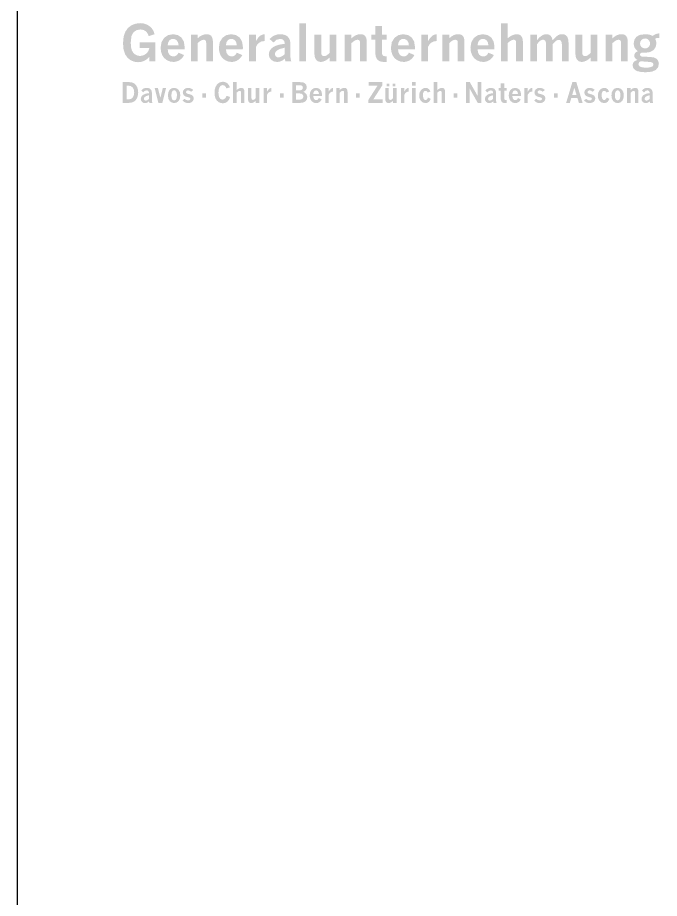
# Model space of a CAD drawing. Header units: centimetres. Extents: x 0.3 to 84.3, y 0.3 to 59.7.
# Drawn here: x 0.3 to 5.42, y 44.82 to 51.84 of the extents above; entities that cross this region are included whole.
import ezdxf

# ---------------------------------------------------------------- set-up
doc = ezdxf.new("R2010")
doc.units = ezdxf.units.CM
doc.linetypes.add('AUSGEZOGEN', pattern=[0])
doc.layers.add('Plankopf', color=7, linetype='AUSGEZOGEN', lineweight=25)

msp = doc.modelspace()

# ---------------------------------------------------------------- hatches: boundary and pattern name
at = {"layer": 'Plankopf', "linetype": 'AUSGEZOGEN', "lineweight": 25}
h = msp.add_hatch(color=7, dxfattribs=at)
h.paths.add_polyline_path([(1.5382, 51.7123), (1.499, 51.705), (1.4675, 51.683), (1.4467, 51.6487), (1.4398, 51.6043), (1.443, 51.5733), (1.4526, 51.5454), (1.4683, 51.5221), (1.4896, 51.5052), (1.5144, 51.4948), (1.5405, 51.4913), (1.5541, 51.4922), (1.567, 51.4949), (1.5794, 51.4994), (1.5914, 51.5059), (1.6027, 51.5143), (1.613, 51.5249), (1.6195, 51.5339), (1.6266, 51.5462), (1.5829, 51.5649), (1.5748, 51.552), (1.5654, 51.5426), (1.5543, 51.537), (1.5409, 51.5351), (1.5237, 51.5386), (1.5097, 51.5492), (1.5001, 51.567), (1.4963, 51.5923), (1.6306, 51.5923), (1.6311, 51.603), (1.6312, 51.6108), (1.6248, 51.6535), (1.6058, 51.6856), (1.5762, 51.7056)])
h.paths.add_polyline_path([(1.7919, 51.6668), (1.798, 51.6626), (1.8018, 51.6551), (1.803, 51.6439), (1.803, 51.4949), (1.8562, 51.4949), (1.8562, 51.6576), (1.8527, 51.682), (1.8423, 51.7006), (1.8284, 51.7094), (1.8077, 51.7123), (1.7873, 51.7102), (1.7687, 51.7039), (1.7512, 51.6936), (1.7343, 51.6794), (1.7343, 51.7086), (1.6807, 51.7086), (1.6807, 51.4949), (1.7343, 51.4949), (1.7343, 51.641), (1.75, 51.6544), (1.7627, 51.6626), (1.7734, 51.6668), (1.7836, 51.6682)])
h.paths.add_polyline_path([(2.0296, 51.5426), (2.0184, 51.537), (2.0051, 51.5351), (1.9879, 51.5386), (1.9739, 51.5492), (1.9643, 51.567), (1.9605, 51.5923), (2.0948, 51.5923), (2.0953, 51.603), (2.0954, 51.6108), (2.089, 51.6535), (2.07, 51.6856), (2.0404, 51.7056), (2.0024, 51.7123), (1.9632, 51.705), (1.9317, 51.683), (1.9109, 51.6487), (1.904, 51.6043), (1.9072, 51.5733), (1.9168, 51.5454), (1.9324, 51.5221), (1.9538, 51.5052), (1.9786, 51.4948), (2.0047, 51.4913), (2.0182, 51.4922), (2.0312, 51.4949), (2.0436, 51.4994), (2.0556, 51.5059), (2.0669, 51.5143), (2.0771, 51.5249), (2.0836, 51.5339), (2.0908, 51.5462), (2.047, 51.5649), (2.039, 51.552)])
h.paths.add_polyline_path([(2.2259, 51.6452), (2.2439, 51.6544), (2.2631, 51.6574), (2.268, 51.6574), (2.268, 51.7123), (2.2499, 51.7087), (2.2332, 51.6997), (2.2168, 51.6833), (2.1993, 51.6574), (2.1993, 51.7086), (2.1453, 51.7086), (2.1453, 51.4949), (2.1993, 51.4949), (2.1993, 51.6102), (2.2105, 51.6303)])
h.paths.add_polyline_path([(2.3107, 51.5823), (2.3043, 51.5668), (2.3022, 51.5504), (2.3068, 51.5279), (2.3207, 51.5087), (2.3418, 51.4955), (2.368, 51.4911), (2.3842, 51.4928), (2.3999, 51.4976), (2.4151, 51.5057), (2.4297, 51.5168), (2.4318, 51.5058), (2.4347, 51.4949), (2.4815, 51.4949), (2.4789, 51.5041), (2.4765, 51.5161), (2.4747, 51.5284), (2.4741, 51.5388), (2.4741, 51.6384), (2.4715, 51.661), (2.4636, 51.6795), (2.4521, 51.6935), (2.4387, 51.7029), (2.4173, 51.71), (2.3928, 51.7123), (2.3686, 51.7099), (2.3458, 51.7024), (2.3254, 51.6903), (2.3082, 51.6737), (2.34, 51.6466), (2.3635, 51.668), (2.3919, 51.6751), (2.4037, 51.6737), (2.4134, 51.6698), (2.4208, 51.6635), (2.4256, 51.6551), (2.4274, 51.6471), (2.428, 51.6355), (2.3994, 51.6315), (2.3773, 51.6268), (2.3544, 51.6189), (2.3357, 51.6087), (2.3212, 51.5965)])
h.paths.add_polyline_path([(2.599, 51.4949), (2.599, 51.7994), (2.5454, 51.7994), (2.5454, 51.4949)])
h.paths.add_polyline_path([(2.7201, 51.5619), (2.7201, 51.7086), (2.666, 51.7086), (2.666, 51.5511), (2.6679, 51.5327), (2.6735, 51.5174), (2.6819, 51.5056), (2.6925, 51.4975), (2.7044, 51.4929), (2.717, 51.4913), (2.7324, 51.4935), (2.7501, 51.4999), (2.7689, 51.5109), (2.7873, 51.527), (2.7873, 51.4949), (2.8411, 51.4949), (2.8411, 51.7086), (2.7873, 51.7086), (2.7873, 51.5649), (2.7737, 51.5515), (2.7623, 51.5433), (2.7521, 51.539), (2.7421, 51.5376), (2.7334, 51.5393), (2.7263, 51.5442), (2.7217, 51.5519)])
h.paths.add_polyline_path([(3.0182, 51.6668), (3.0243, 51.6626), (3.0281, 51.6551), (3.0294, 51.6439), (3.0294, 51.4949), (3.0826, 51.4949), (3.0826, 51.6576), (3.0791, 51.682), (3.0686, 51.7006), (3.0547, 51.7094), (3.0341, 51.7123), (3.0136, 51.7102), (2.995, 51.7039), (2.9776, 51.6936), (2.9607, 51.6794), (2.9607, 51.7086), (2.9071, 51.7086), (2.9071, 51.4949), (2.9607, 51.4949), (2.9607, 51.641), (2.9764, 51.6544), (2.989, 51.6626), (2.9998, 51.6668), (3.01, 51.6682)])
h.paths.add_polyline_path([(3.1517, 51.7776), (3.1517, 51.7086), (3.1193, 51.7086), (3.1193, 51.6698), (3.1517, 51.6698), (3.1517, 51.5557), (3.1539, 51.5369), (3.1605, 51.5202), (3.1708, 51.5067), (3.184, 51.4978), (3.2013, 51.4928), (3.2237, 51.4911), (3.2289, 51.4912), (3.2426, 51.4915), (3.2426, 51.5357), (3.223, 51.5374), (3.212, 51.5413), (3.207, 51.5475), (3.2053, 51.5557), (3.2053, 51.6698), (3.2426, 51.6698), (3.2426, 51.7086), (3.2053, 51.7086), (3.2053, 51.7776)])
h.paths.add_polyline_path([(3.3254, 51.5052), (3.3502, 51.4948), (3.3763, 51.4913), (3.3898, 51.4922), (3.4027, 51.4949), (3.4152, 51.4994), (3.4272, 51.5059), (3.4385, 51.5143), (3.4487, 51.5249), (3.4552, 51.5339), (3.4623, 51.5462), (3.4186, 51.5649), (3.4106, 51.552), (3.4012, 51.5426), (3.39, 51.537), (3.3767, 51.5351), (3.3595, 51.5386), (3.3455, 51.5492), (3.3359, 51.567), (3.332, 51.5923), (3.4664, 51.5923), (3.4668, 51.603), (3.467, 51.6108), (3.4606, 51.6535), (3.4415, 51.6856), (3.4119, 51.7056), (3.374, 51.7123), (3.3348, 51.705), (3.3032, 51.683), (3.2825, 51.6487), (3.2756, 51.6043), (3.2788, 51.5733), (3.2884, 51.5454), (3.304, 51.5221)])
h.paths.add_polyline_path([(3.5974, 51.6452), (3.6155, 51.6544), (3.6347, 51.6574), (3.6396, 51.6574), (3.6396, 51.7123), (3.6214, 51.7087), (3.6048, 51.6997), (3.5884, 51.6833), (3.5709, 51.6574), (3.5709, 51.7086), (3.5169, 51.7086), (3.5169, 51.4949), (3.5709, 51.4949), (3.5709, 51.6102), (3.582, 51.6303)])
h.paths.add_polyline_path([(3.8084, 51.6439), (3.8084, 51.4949), (3.8617, 51.4949), (3.8617, 51.6576), (3.8582, 51.682), (3.8477, 51.7006), (3.8338, 51.7094), (3.8132, 51.7123), (3.7927, 51.7102), (3.7741, 51.7039), (3.7567, 51.6936), (3.7397, 51.6794), (3.7397, 51.7086), (3.6862, 51.7086), (3.6862, 51.4949), (3.7397, 51.4949), (3.7397, 51.641), (3.7555, 51.6544), (3.7681, 51.6626), (3.7788, 51.6668), (3.789, 51.6682), (3.7973, 51.6668), (3.8034, 51.6626), (3.8072, 51.6551)])
h.paths.add_polyline_path([(4.0237, 51.4922), (4.0366, 51.4949), (4.049, 51.4994), (4.061, 51.5059), (4.0723, 51.5143), (4.0826, 51.5249), (4.0891, 51.5339), (4.0962, 51.5462), (4.0525, 51.5649), (4.0445, 51.552), (4.035, 51.5426), (4.0239, 51.537), (4.0106, 51.5351), (3.9933, 51.5386), (3.9793, 51.5492), (3.9698, 51.567), (3.9659, 51.5923), (4.1003, 51.5923), (4.1007, 51.603), (4.1009, 51.6108), (4.0945, 51.6535), (4.0754, 51.6856), (4.0458, 51.7056), (4.0078, 51.7123), (3.9686, 51.705), (3.9371, 51.683), (3.9163, 51.6487), (3.9094, 51.6043), (3.9126, 51.5733), (3.9222, 51.5454), (3.9379, 51.5221), (3.9592, 51.5052), (3.984, 51.4948), (4.0102, 51.4913)])
h.paths.add_polyline_path([(4.2621, 51.6671), (4.2682, 51.6627), (4.2721, 51.6553), (4.2734, 51.6449), (4.2734, 51.4949), (4.327, 51.4949), (4.327, 51.658), (4.3234, 51.6815), (4.3124, 51.7002), (4.2991, 51.7093), (4.2799, 51.7123), (4.2613, 51.7103), (4.2427, 51.7042), (4.2239, 51.694), (4.2051, 51.6796), (4.2051, 51.7994), (4.1515, 51.7994), (4.1515, 51.4949), (4.2051, 51.4949), (4.2051, 51.6417), (4.2195, 51.6536), (4.2326, 51.6619), (4.2442, 51.6669), (4.2544, 51.6686)])
h.paths.add_polyline_path([(4.5933, 51.6608), (4.6033, 51.6656), (4.613, 51.6672), (4.6234, 51.6652), (4.6313, 51.6591), (4.6363, 51.648), (4.638, 51.631), (4.638, 51.4949), (4.6914, 51.4949), (4.6914, 51.6396), (4.6892, 51.6674), (4.6827, 51.6878), (4.6754, 51.6987), (4.6665, 51.7063), (4.6549, 51.7108), (4.6399, 51.7123), (4.6221, 51.7103), (4.6066, 51.7041), (4.5887, 51.6901), (4.564, 51.6647), (4.5571, 51.6874), (4.5471, 51.7019), (4.5332, 51.7097), (4.5145, 51.7123), (4.497, 51.7099), (4.4801, 51.7028), (4.4619, 51.689), (4.4406, 51.6666), (4.4406, 51.7086), (4.3868, 51.7086), (4.3868, 51.4949), (4.4406, 51.4949), (4.4406, 51.6337), (4.4529, 51.6491), (4.4649, 51.6601), (4.4768, 51.6666), (4.4885, 51.6688), (4.4976, 51.6665), (4.5053, 51.6596), (4.5106, 51.6472), (4.5124, 51.6286), (4.5124, 51.4949), (4.5658, 51.4949), (4.5658, 51.6337), (4.5813, 51.6508)])
h.paths.add_polyline_path([(4.7464, 51.7086), (4.7464, 51.5511), (4.7482, 51.5327), (4.7538, 51.5174), (4.7623, 51.5056), (4.7728, 51.4975), (4.7848, 51.4929), (4.7974, 51.4913), (4.8127, 51.4935), (4.8305, 51.4999), (4.8493, 51.5109), (4.8677, 51.527), (4.8677, 51.4949), (4.9215, 51.4949), (4.9215, 51.7086), (4.8677, 51.7086), (4.8677, 51.5649), (4.854, 51.5515), (4.8426, 51.5433), (4.8324, 51.539), (4.8224, 51.5376), (4.8138, 51.5393), (4.8067, 51.5442), (4.802, 51.5519), (4.8005, 51.5619), (4.8005, 51.7086)])
h.paths.add_polyline_path([(5.163, 51.6576), (5.1595, 51.682), (5.149, 51.7006), (5.1351, 51.7094), (5.1145, 51.7123), (5.094, 51.7102), (5.0754, 51.7039), (5.058, 51.6936), (5.041, 51.6794), (5.041, 51.7086), (4.9875, 51.7086), (4.9875, 51.4949), (5.041, 51.4949), (5.041, 51.641), (5.0568, 51.6544), (5.0694, 51.6626), (5.0801, 51.6668), (5.0903, 51.6682), (5.0986, 51.6668), (5.1047, 51.6626), (5.1085, 51.6551), (5.1097, 51.6439), (5.1097, 51.4949), (5.163, 51.4949)])
h.paths.add_polyline_path([(5.2312, 51.6909), (5.2157, 51.667), (5.2105, 51.6382), (5.2126, 51.6198), (5.2189, 51.6034), (5.2293, 51.589), (5.2437, 51.5766), (5.2312, 51.5704), (5.2223, 51.5621), (5.217, 51.5524), (5.2152, 51.5417), (5.2168, 51.5311), (5.2214, 51.5221), (5.2294, 51.5143), (5.2408, 51.5072), (5.2231, 51.5004), (5.2112, 51.4909), (5.2044, 51.4788), (5.2022, 51.4645), (5.2047, 51.4492), (5.2121, 51.4358), (5.2242, 51.4249), (5.2408, 51.4174), (5.2708, 51.411), (5.3047, 51.4088), (5.3547, 51.4135), (5.3873, 51.4277), (5.4051, 51.4493), (5.4111, 51.4762), (5.407, 51.4979), (5.3948, 51.5151), (5.3736, 51.5265), (5.3431, 51.5311), (5.2882, 51.5331), (5.2745, 51.5347), (5.2663, 51.5382), (5.2619, 51.5431), (5.2604, 51.5492), (5.2613, 51.554), (5.2639, 51.5585), (5.2683, 51.5627), (5.2744, 51.5666), (5.2896, 51.5652), (5.3035, 51.5647), (5.3408, 51.5699), (5.3684, 51.5856), (5.3856, 51.6093), (5.3913, 51.6386), (5.3887, 51.6589), (5.3812, 51.6766), (5.3928, 51.6812), (5.4051, 51.6827), (5.4151, 51.6827), (5.4151, 51.7184), (5.4101, 51.7184), (5.4008, 51.7173), (5.3888, 51.7139), (5.3752, 51.7078), (5.361, 51.6984), (5.3488, 51.7046), (5.3348, 51.7089), (5.3188, 51.7115), (5.301, 51.7123), (5.259, 51.707)])
h.paths.add_polyline_path([(1.1799, 51.7628), (1.1583, 51.7322), (1.1446, 51.6913), (1.1401, 51.639), (1.1444, 51.5892), (1.1574, 51.5511), (1.1773, 51.5231), (1.2022, 51.5039), (1.2302, 51.4927), (1.2594, 51.489), (1.2876, 51.4924), (1.314, 51.5025), (1.3321, 51.5145), (1.3499, 51.5315), (1.3499, 51.4949), (1.3969, 51.4949), (1.3969, 51.6482), (1.2722, 51.6482), (1.2722, 51.6033), (1.3499, 51.6033), (1.3463, 51.5896), (1.342, 51.5789), (1.3364, 51.5698), (1.3285, 51.5607), (1.318, 51.5523), (1.3048, 51.5453), (1.29, 51.5406), (1.275, 51.539), (1.2554, 51.5418), (1.2371, 51.5504), (1.2217, 51.5643), (1.2105, 51.5833), (1.2038, 51.6098), (1.2016, 51.6462), (1.207, 51.6962), (1.2232, 51.7279), (1.2479, 51.7449), (1.2785, 51.7506), (1.3042, 51.7462), (1.3247, 51.7333), (1.336, 51.7181), (1.3451, 51.6968), (1.3915, 51.7129), (1.3839, 51.7355), (1.3748, 51.7525), (1.357, 51.7725), (1.3343, 51.7878), (1.3072, 51.7975), (1.2762, 51.8008), (1.2411, 51.7966), (1.2083, 51.7841)])
h.paths.add_polyline_path([(1.1938, 51.3299), (1.1383, 51.3299), (1.1383, 51.1649), (1.1889, 51.1649), (1.2025, 51.166), (1.2155, 51.1694), (1.2269, 51.1745), (1.2359, 51.1811), (1.2459, 51.1931), (1.254, 51.2089), (1.2592, 51.2278), (1.261, 51.2488), (1.259, 51.2702), (1.2529, 51.29), (1.2429, 51.3069), (1.2291, 51.3195), (1.2125, 51.3273)])
h.paths.add_polyline_path([(1.2937, 51.2724), (1.2848, 51.2632), (1.3012, 51.2483), (1.3133, 51.2601), (1.3279, 51.264), (1.334, 51.2633), (1.339, 51.2611), (1.3428, 51.2576), (1.3453, 51.253), (1.3462, 51.2486), (1.3465, 51.2422), (1.3318, 51.24), (1.3204, 51.2375), (1.3086, 51.2331), (1.299, 51.2275), (1.2916, 51.2208), (1.2861, 51.213), (1.2829, 51.2044), (1.2818, 51.1954), (1.2841, 51.183), (1.2913, 51.1725), (1.3021, 51.1652), (1.3156, 51.1628), (1.324, 51.1637), (1.332, 51.1664), (1.3398, 51.1708), (1.3474, 51.177), (1.3485, 51.1709), (1.35, 51.1649), (1.374, 51.1649), (1.3727, 51.1699), (1.3714, 51.1765), (1.3705, 51.1833), (1.3702, 51.189), (1.3702, 51.2438), (1.3689, 51.2563), (1.3648, 51.2664), (1.3589, 51.2741), (1.352, 51.2793), (1.341, 51.2832), (1.3284, 51.2845), (1.3159, 51.2831), (1.3042, 51.279)])
h.paths.add_polyline_path([(1.4218, 51.1649), (1.4535, 51.1649), (1.4829, 51.2824), (1.4571, 51.2824), (1.4376, 51.2043), (1.4183, 51.2824), (1.3927, 51.2824)])
h.paths.add_polyline_path([(1.5113, 51.2688), (1.5014, 51.2498), (1.4981, 51.2242), (1.5017, 51.1974), (1.5129, 51.1782), (1.529, 51.1667), (1.5478, 51.1628), (1.567, 51.1669), (1.5827, 51.1791), (1.5932, 51.1986), (1.5967, 51.2244), (1.5932, 51.2499), (1.5829, 51.2688), (1.5664, 51.2806), (1.5448, 51.2845), (1.5263, 51.2805)])
h.paths.add_polyline_path([(1.6887, 51.276), (1.6787, 51.281), (1.6689, 51.2836), (1.6585, 51.2845), (1.6416, 51.2817), (1.6283, 51.2734), (1.6196, 51.2615), (1.6167, 51.2479), (1.6189, 51.2353), (1.6256, 51.2245), (1.6376, 51.2161), (1.6559, 51.2106), (1.6666, 51.2079), (1.6728, 51.2046), (1.6757, 51.2007), (1.6767, 51.1966), (1.6756, 51.1922), (1.6723, 51.1883), (1.6668, 51.1856), (1.6589, 51.1847), (1.6521, 51.1854), (1.6454, 51.1874), (1.6385, 51.1911), (1.6308, 51.1968), (1.6141, 51.1843), (1.6242, 51.1745), (1.6345, 51.168), (1.6457, 51.1642), (1.6586, 51.1629), (1.678, 51.1657), (1.6922, 51.1739), (1.7008, 51.1861), (1.7037, 51.2006), (1.7009, 51.2138), (1.6926, 51.2241), (1.6815, 51.2301), (1.6644, 51.2351), (1.6525, 51.2385), (1.6461, 51.2421), (1.6434, 51.246), (1.6424, 51.2505), (1.6436, 51.2555), (1.6469, 51.26), (1.6522, 51.2632), (1.6588, 51.2642), (1.6632, 51.2638), (1.6676, 51.2625), (1.6737, 51.2594), (1.6834, 51.2534), (1.6994, 51.2679)])
h.paths.add_polyline_path([(1.7715, 51.2058), (1.8014, 51.2058), (1.8014, 51.2415), (1.7715, 51.2415)])
h.paths.add_polyline_path([(1.8692, 51.2445), (1.8712, 51.2204), (1.8775, 51.1997), (1.8877, 51.1831), (1.9017, 51.1712), (1.9181, 51.164), (1.9353, 51.1616), (1.9508, 51.1635), (1.9643, 51.1692), (1.9756, 51.1782), (1.9847, 51.19), (1.9892, 51.1996), (1.9928, 51.2121), (1.9651, 51.2206), (1.9604, 51.2093), (1.9542, 51.201), (1.9436, 51.1936), (1.9317, 51.1912), (1.9236, 51.1927), (1.9161, 51.1973), (1.9097, 51.2051), (1.9048, 51.2162), (1.9017, 51.2301), (1.9007, 51.2461), (1.9029, 51.2705), (1.9096, 51.2898), (1.9203, 51.3023), (1.9345, 51.3065), (1.9444, 51.3048), (1.9528, 51.2996), (1.9593, 51.2912), (1.9634, 51.2794), (1.9914, 51.288), (1.9874, 51.2999), (1.9823, 51.3092), (1.973, 51.3193), (1.9616, 51.3269), (1.9489, 51.3316), (1.936, 51.3331), (1.9186, 51.3305), (1.9021, 51.3228), (1.8879, 51.3099), (1.8776, 51.2919), (1.8713, 51.2698)])
h.paths.add_polyline_path([(2.0705, 51.2604), (2.0745, 51.2596), (2.0776, 51.2572), (2.0796, 51.2531), (2.0803, 51.2474), (2.0803, 51.1649), (2.1078, 51.1649), (2.1078, 51.2546), (2.1059, 51.2675), (2.1003, 51.2778), (2.0934, 51.2828), (2.0836, 51.2845), (2.074, 51.2834), (2.0644, 51.28), (2.0548, 51.2744), (2.0451, 51.2665), (2.0451, 51.3324), (2.0175, 51.3324), (2.0175, 51.1649), (2.0451, 51.1649), (2.0451, 51.2457), (2.0525, 51.2522), (2.0593, 51.2568), (2.0652, 51.2595)])
h.paths.add_polyline_path([(2.3016, 51.2475), (2.3109, 51.2526), (2.3208, 51.2543), (2.3233, 51.2543), (2.3233, 51.2845), (2.314, 51.2825), (2.3054, 51.2775), (2.297, 51.2685), (2.288, 51.2543), (2.288, 51.2824), (2.2602, 51.2824), (2.2602, 51.1649), (2.288, 51.1649), (2.288, 51.2283), (2.2937, 51.2394)])
h.paths.add_polyline_path([(2.167, 51.192), (2.1646, 51.1963), (2.1638, 51.2018), (2.1638, 51.2824), (2.136, 51.2824), (2.136, 51.1958), (2.137, 51.1857), (2.1398, 51.1773), (2.1442, 51.1708), (2.1496, 51.1663), (2.1557, 51.1638), (2.1622, 51.1629), (2.1701, 51.1641), (2.1793, 51.1676), (2.1889, 51.1737), (2.1984, 51.1826), (2.1984, 51.1649), (2.226, 51.1649), (2.226, 51.2824), (2.1984, 51.2824), (2.1984, 51.2034), (2.1914, 51.196), (2.1855, 51.1915), (2.1803, 51.1892), (2.1751, 51.1884), (2.1707, 51.1893)])
h.paths.add_polyline_path([(2.391, 51.2415), (2.391, 51.2058), (2.421, 51.2058), (2.421, 51.2415)])
h.paths.add_polyline_path([(2.6074, 51.2198), (2.6041, 51.229), (2.599, 51.2375), (2.5921, 51.2445), (2.5852, 51.2487), (2.5758, 51.2524), (2.5868, 51.2578), (2.5948, 51.2643), (2.602, 51.2762), (2.6044, 51.2905), (2.6004, 51.3088), (2.5883, 51.3222), (2.574, 51.328), (2.5538, 51.3299), (2.4887, 51.3299), (2.4887, 51.1649), (2.5559, 51.1649), (2.5725, 51.1665), (2.5859, 51.1715), (2.596, 51.179), (2.603, 51.1886), (2.6071, 51.1993), (2.6084, 51.2103)])
h.paths.add_polyline_path([(2.6569, 51.2185), (2.726, 51.2185), (2.7262, 51.2244), (2.7263, 51.2286), (2.723, 51.2521), (2.7132, 51.2698), (2.698, 51.2808), (2.6784, 51.2845), (2.6583, 51.2804), (2.642, 51.2684), (2.6314, 51.2495), (2.6278, 51.2251), (2.6295, 51.208), (2.6344, 51.1927), (2.6424, 51.1799), (2.6534, 51.1705), (2.6662, 51.1649), (2.6796, 51.1629), (2.6866, 51.1634), (2.6932, 51.1649), (2.6996, 51.1674), (2.7058, 51.1709), (2.7116, 51.1756), (2.7169, 51.1814), (2.7202, 51.1864), (2.7239, 51.1931), (2.7014, 51.2034), (2.6973, 51.1963), (2.6924, 51.1911), (2.6867, 51.188), (2.6798, 51.187), (2.671, 51.1889), (2.6638, 51.1947), (2.6588, 51.2046)])
h.paths.add_polyline_path([(2.8125, 51.2543), (2.815, 51.2543), (2.815, 51.2845), (2.8057, 51.2825), (2.7972, 51.2775), (2.7887, 51.2685), (2.7797, 51.2543), (2.7797, 51.2824), (2.7519, 51.2824), (2.7519, 51.1649), (2.7797, 51.1649), (2.7797, 51.2283), (2.7854, 51.2394), (2.7934, 51.2475), (2.8027, 51.2526)])
h.paths.add_polyline_path([(2.8962, 51.2595), (2.8993, 51.2571), (2.9013, 51.253), (2.9019, 51.2468), (2.9019, 51.1649), (2.9293, 51.1649), (2.9293, 51.2544), (2.9275, 51.2678), (2.9221, 51.278), (2.9149, 51.2829), (2.9043, 51.2845), (2.8938, 51.2833), (2.8842, 51.2798), (2.8753, 51.2742), (2.8666, 51.2664), (2.8666, 51.2824), (2.839, 51.2824), (2.839, 51.1649), (2.8666, 51.1649), (2.8666, 51.2452), (2.8747, 51.2526), (2.8811, 51.2571), (2.8867, 51.2595), (2.8919, 51.2602)])
h.paths.add_polyline_path([(3.027, 51.2058), (3.027, 51.2415), (2.997, 51.2415), (2.997, 51.2058)])
h.paths.add_polyline_path([(3.1684, 51.3015), (3.0947, 51.187), (3.0947, 51.1649), (3.2085, 51.1649), (3.2085, 51.1933), (3.1356, 51.1933), (3.2067, 51.3044), (3.2067, 51.3299), (3.0984, 51.3299), (3.0984, 51.3015)])
h.paths.add_polyline_path([(3.2566, 51.1629), (3.2645, 51.1641), (3.2737, 51.1676), (3.2833, 51.1737), (3.2928, 51.1826), (3.2928, 51.1649), (3.3205, 51.1649), (3.3205, 51.2824), (3.2928, 51.2824), (3.2928, 51.2034), (3.2858, 51.196), (3.2799, 51.1915), (3.2747, 51.1892), (3.2695, 51.1884), (3.2651, 51.1893), (3.2614, 51.192), (3.259, 51.1963), (3.2582, 51.2018), (3.2582, 51.2824), (3.2304, 51.2824), (3.2304, 51.1958), (3.2314, 51.1857), (3.2342, 51.1773), (3.2386, 51.1708), (3.244, 51.1663), (3.2502, 51.1638)])
h.paths.add_polyline_path([(3.2416, 51.2956), (3.2634, 51.2956), (3.2634, 51.3189), (3.2416, 51.3189)])
h.paths.add_polyline_path([(3.3115, 51.3189), (3.2898, 51.3189), (3.2898, 51.2956), (3.3115, 51.2956)])
h.paths.add_polyline_path([(3.4177, 51.2543), (3.4177, 51.2845), (3.4084, 51.2825), (3.3998, 51.2775), (3.3914, 51.2685), (3.3824, 51.2543), (3.3824, 51.2824), (3.3546, 51.2824), (3.3546, 51.1649), (3.3824, 51.1649), (3.3824, 51.2283), (3.3881, 51.2394), (3.396, 51.2475), (3.4053, 51.2526), (3.4152, 51.2543)])
h.paths.add_polyline_path([(3.4716, 51.2824), (3.4443, 51.2824), (3.4443, 51.1649), (3.4716, 51.1649)])
h.paths.add_polyline_path([(3.4443, 51.3324), (3.4443, 51.3027), (3.4716, 51.3027), (3.4716, 51.3324)])
h.paths.add_polyline_path([(3.5044, 51.248), (3.5007, 51.2232), (3.5035, 51.2016), (3.5118, 51.1834), (3.5284, 51.1681), (3.5503, 51.1629), (3.561, 51.1641), (3.5701, 51.1675), (3.5779, 51.1729), (3.5844, 51.1803), (3.5883, 51.187), (3.5922, 51.1965), (3.5707, 51.208), (3.5672, 51.1987), (3.5627, 51.1924), (3.5572, 51.1888), (3.5513, 51.1875), (3.5458, 51.1885), (3.5408, 51.1916), (3.5368, 51.1965), (3.534, 51.2034), (3.5317, 51.2149), (3.531, 51.2276), (3.5324, 51.2426), (3.5367, 51.2529), (3.543, 51.2588), (3.5504, 51.2607), (3.5553, 51.26), (3.5597, 51.2577), (3.5637, 51.2537), (3.5676, 51.2477), (3.5909, 51.2544), (3.5865, 51.2632), (3.5824, 51.2694), (3.5762, 51.2757), (3.5692, 51.2805), (3.5609, 51.2835), (3.5513, 51.2845), (3.5317, 51.2802), (3.5154, 51.2675)])
h.paths.add_polyline_path([(3.6445, 51.2665), (3.6445, 51.3324), (3.6169, 51.3324), (3.6169, 51.1649), (3.6445, 51.1649), (3.6445, 51.2457), (3.6519, 51.2522), (3.6586, 51.2568), (3.6646, 51.2595), (3.6699, 51.2604), (3.6738, 51.2596), (3.6769, 51.2572), (3.679, 51.2531), (3.6796, 51.2474), (3.6796, 51.1649), (3.7072, 51.1649), (3.7072, 51.2546), (3.7053, 51.2675), (3.6997, 51.2778), (3.6928, 51.2828), (3.6829, 51.2845), (3.6734, 51.2834), (3.6638, 51.28), (3.6542, 51.2744)])
h.paths.add_polyline_path([(3.7749, 51.2058), (3.8049, 51.2058), (3.8049, 51.2415), (3.7749, 51.2415)])
h.paths.add_polyline_path([(4.5743, 51.2058), (4.6042, 51.2058), (4.6042, 51.2415), (4.5743, 51.2415)])
h.paths.add_polyline_path([(4.7735, 51.1649), (4.8031, 51.1649), (4.7534, 51.3299), (4.7215, 51.3299), (4.672, 51.1649), (4.7015, 51.1649), (4.7131, 51.2036), (4.7619, 51.2036)])
h.paths.add_polyline_path([(4.8743, 51.2594), (4.884, 51.2534), (4.9, 51.2679), (4.8893, 51.276), (4.8794, 51.281), (4.8696, 51.2836), (4.8592, 51.2845), (4.8423, 51.2817), (4.8289, 51.2734), (4.8202, 51.2615), (4.8173, 51.2479), (4.8195, 51.2353), (4.8262, 51.2245), (4.8382, 51.2161), (4.8566, 51.2106), (4.8673, 51.2079), (4.8735, 51.2046), (4.8764, 51.2007), (4.8773, 51.1966), (4.8763, 51.1922), (4.873, 51.1883), (4.8675, 51.1856), (4.8595, 51.1847), (4.8527, 51.1854), (4.8461, 51.1874), (4.8392, 51.1911), (4.8314, 51.1968), (4.8147, 51.1843), (4.8249, 51.1745), (4.8352, 51.168), (4.8463, 51.1642), (4.8593, 51.1629), (4.8786, 51.1657), (4.8928, 51.1739), (4.9015, 51.1861), (4.9044, 51.2006), (4.9016, 51.2138), (4.8932, 51.2241), (4.8822, 51.2301), (4.865, 51.2351), (4.8532, 51.2385), (4.8468, 51.2421), (4.844, 51.246), (4.8431, 51.2505), (4.8442, 51.2555), (4.8476, 51.26), (4.8528, 51.2632), (4.8595, 51.2642), (4.8639, 51.2638), (4.8682, 51.2625)])
h.paths.add_polyline_path([(5.0004, 51.2757), (4.9933, 51.2805), (4.9851, 51.2835), (4.9755, 51.2845), (4.9559, 51.2802), (4.9395, 51.2675), (4.9285, 51.248), (4.9249, 51.2232), (4.9276, 51.2016), (4.936, 51.1834), (4.9526, 51.1681), (4.9745, 51.1629), (4.9852, 51.1641), (4.9943, 51.1675), (5.002, 51.1729), (5.0086, 51.1803), (5.0124, 51.187), (5.0164, 51.1965), (4.9949, 51.208), (4.9914, 51.1987), (4.9868, 51.1924), (4.9814, 51.1888), (4.9755, 51.1875), (4.97, 51.1885), (4.965, 51.1916), (4.961, 51.1965), (4.9582, 51.2034), (4.9559, 51.2149), (4.9551, 51.2276), (4.9566, 51.2426), (4.9609, 51.2529), (4.9672, 51.2588), (4.9746, 51.2607), (4.9795, 51.26), (4.9838, 51.2577), (4.9878, 51.2537), (4.9918, 51.2477), (5.0151, 51.2544), (5.0107, 51.2632), (5.0065, 51.2694)])
h.paths.add_polyline_path([(5.0463, 51.2688), (5.0363, 51.2498), (5.033, 51.2242), (5.0367, 51.1974), (5.0478, 51.1782), (5.064, 51.1667), (5.0827, 51.1628), (5.102, 51.1669), (5.1177, 51.1791), (5.1282, 51.1986), (5.1317, 51.2244), (5.1282, 51.2499), (5.1178, 51.2688), (5.1014, 51.2806), (5.0797, 51.2845), (5.0613, 51.2805)])
h.paths.add_polyline_path([(5.2206, 51.2468), (5.2206, 51.1649), (5.248, 51.1649), (5.248, 51.2544), (5.2462, 51.2678), (5.2408, 51.278), (5.2337, 51.2829), (5.223, 51.2845), (5.2125, 51.2833), (5.203, 51.2798), (5.194, 51.2742), (5.1853, 51.2664), (5.1853, 51.2824), (5.1577, 51.2824), (5.1577, 51.1649), (5.1853, 51.1649), (5.1853, 51.2452), (5.1934, 51.2526), (5.1999, 51.2571), (5.2054, 51.2595), (5.2106, 51.2602), (5.2149, 51.2595), (5.218, 51.2571), (5.22, 51.253)])
h.paths.add_polyline_path([(5.3251, 51.2633), (5.3301, 51.2611), (5.3339, 51.2576), (5.3364, 51.253), (5.3373, 51.2486), (5.3376, 51.2422), (5.3229, 51.24), (5.3115, 51.2375), (5.2997, 51.2331), (5.2901, 51.2275), (5.2827, 51.2208), (5.2772, 51.213), (5.274, 51.2044), (5.2729, 51.1954), (5.2752, 51.183), (5.2824, 51.1725), (5.2932, 51.1652), (5.3067, 51.1628), (5.3151, 51.1637), (5.3231, 51.1664), (5.3309, 51.1708), (5.3385, 51.177), (5.3396, 51.1709), (5.3411, 51.1649), (5.3651, 51.1649), (5.3638, 51.1699), (5.3625, 51.1765), (5.3616, 51.1833), (5.3613, 51.189), (5.3613, 51.2438), (5.36, 51.2563), (5.3559, 51.2664), (5.35, 51.2741), (5.3431, 51.2793), (5.3321, 51.2832), (5.3195, 51.2845), (5.307, 51.2831), (5.2953, 51.279), (5.2848, 51.2724), (5.2759, 51.2632), (5.2923, 51.2483), (5.3044, 51.2601), (5.319, 51.264)])
h.paths.add_polyline_path([(3.8726, 51.1649), (3.9026, 51.1649), (3.9026, 51.2799), (3.9671, 51.1649), (3.9968, 51.1649), (3.9968, 51.3299), (3.9671, 51.3299), (3.9671, 51.2191), (3.9044, 51.3299), (3.8726, 51.3299)])
h.paths.add_polyline_path([(4.0821, 51.2611), (4.0859, 51.2576), (4.0884, 51.253), (4.0893, 51.2486), (4.0896, 51.2422), (4.0749, 51.24), (4.0635, 51.2375), (4.0517, 51.2331), (4.0421, 51.2275), (4.0347, 51.2208), (4.0293, 51.213), (4.026, 51.2044), (4.0249, 51.1954), (4.0272, 51.183), (4.0344, 51.1725), (4.0452, 51.1652), (4.0587, 51.1628), (4.0671, 51.1637), (4.0751, 51.1664), (4.083, 51.1708), (4.0905, 51.177), (4.0916, 51.1709), (4.0931, 51.1649), (4.1171, 51.1649), (4.1158, 51.1699), (4.1145, 51.1765), (4.1136, 51.1833), (4.1133, 51.189), (4.1133, 51.2438), (4.112, 51.2563), (4.1079, 51.2664), (4.102, 51.2741), (4.0951, 51.2793), (4.0841, 51.2832), (4.0715, 51.2845), (4.059, 51.2831), (4.0473, 51.279), (4.0368, 51.2724), (4.028, 51.2632), (4.0444, 51.2483), (4.0564, 51.2601), (4.071, 51.264), (4.0771, 51.2633)])
h.paths.add_polyline_path([(4.1783, 51.3204), (4.1507, 51.3204), (4.1507, 51.2824), (4.134, 51.2824), (4.134, 51.2611), (4.1507, 51.2611), (4.1507, 51.1983), (4.1518, 51.188), (4.1552, 51.1788), (4.1605, 51.1714), (4.1673, 51.1665), (4.1762, 51.1638), (4.1877, 51.1628), (4.1904, 51.1629), (4.1974, 51.163), (4.1974, 51.1873), (4.1873, 51.1883), (4.1817, 51.1904), (4.1791, 51.1938), (4.1783, 51.1983), (4.1783, 51.2611), (4.1974, 51.2611), (4.1974, 51.2824), (4.1783, 51.2824)])
h.paths.add_polyline_path([(4.2528, 51.1649), (4.2662, 51.1629), (4.2732, 51.1634), (4.2798, 51.1649), (4.2862, 51.1674), (4.2924, 51.1709), (4.2982, 51.1756), (4.3035, 51.1814), (4.3068, 51.1864), (4.3105, 51.1931), (4.288, 51.2034), (4.2839, 51.1963), (4.279, 51.1911), (4.2733, 51.188), (4.2664, 51.187), (4.2576, 51.1889), (4.2503, 51.1947), (4.2454, 51.2046), (4.2434, 51.2185), (4.3126, 51.2185), (4.3128, 51.2244), (4.3129, 51.2286), (4.3096, 51.2521), (4.2998, 51.2698), (4.2845, 51.2808), (4.265, 51.2845), (4.2448, 51.2804), (4.2286, 51.2684), (4.218, 51.2495), (4.2144, 51.2251), (4.2161, 51.208), (4.221, 51.1927), (4.229, 51.1799), (4.24, 51.1705)])
h.paths.add_polyline_path([(4.3663, 51.2283), (4.372, 51.2394), (4.38, 51.2475), (4.3892, 51.2526), (4.3991, 51.2543), (4.4016, 51.2543), (4.4016, 51.2845), (4.3923, 51.2825), (4.3837, 51.2775), (4.3753, 51.2685), (4.3663, 51.2543), (4.3663, 51.2824), (4.3385, 51.2824), (4.3385, 51.1649), (4.3663, 51.1649)])
h.paths.add_polyline_path([(4.4617, 51.2642), (4.466, 51.2638), (4.4704, 51.2625), (4.4765, 51.2594), (4.4862, 51.2534), (4.5022, 51.2679), (4.4915, 51.276), (4.4816, 51.281), (4.4717, 51.2836), (4.4613, 51.2845), (4.4444, 51.2817), (4.4311, 51.2734), (4.4224, 51.2615), (4.4195, 51.2479), (4.4217, 51.2353), (4.4284, 51.2245), (4.4404, 51.2161), (4.4587, 51.2106), (4.4694, 51.2079), (4.4756, 51.2046), (4.4785, 51.2007), (4.4795, 51.1966), (4.4784, 51.1922), (4.4752, 51.1883), (4.4696, 51.1856), (4.4617, 51.1847), (4.4549, 51.1854), (4.4483, 51.1874), (4.4413, 51.1911), (4.4336, 51.1968), (4.4169, 51.1843), (4.427, 51.1745), (4.4373, 51.168), (4.4485, 51.1642), (4.4614, 51.1629), (4.4808, 51.1657), (4.495, 51.1739), (4.5037, 51.1861), (4.5066, 51.2006), (4.5038, 51.2138), (4.4954, 51.2241), (4.4844, 51.2301), (4.4672, 51.2351), (4.4554, 51.2385), (4.4489, 51.2421), (4.4462, 51.246), (4.4453, 51.2505), (4.4464, 51.2555), (4.4498, 51.26), (4.455, 51.2632)])
h.paths.add_polyline_path([(4.2433, 51.2363), (4.2455, 51.2484), (4.2503, 51.2571), (4.2571, 51.2625), (4.2653, 51.2642), (4.2739, 51.2624), (4.281, 51.257), (4.2859, 51.2482), (4.288, 51.2363)], flags=16)
h.paths.add_polyline_path([(4.0568, 51.2121), (4.0695, 51.2196), (4.0896, 51.2254), (4.0896, 51.1959), (4.0823, 51.1903), (4.0755, 51.1862), (4.0694, 51.1837), (4.0639, 51.1829), (4.0584, 51.1839), (4.0539, 51.1871), (4.0509, 51.1919), (4.0499, 51.1978), (4.0517, 51.2054)], flags=16)
h.paths.add_polyline_path([(5.3235, 51.1862), (5.3174, 51.1837), (5.3119, 51.1829), (5.3063, 51.1839), (5.3019, 51.1871), (5.2989, 51.1919), (5.2979, 51.1978), (5.2997, 51.2054), (5.3048, 51.2121), (5.3174, 51.2196), (5.3376, 51.2254), (5.3376, 51.1959), (5.3303, 51.1903)], flags=16)
h.paths.add_polyline_path([(5.0983, 51.1943), (5.0938, 51.189), (5.0883, 51.1857), (5.0823, 51.1846), (5.074, 51.1869), (5.067, 51.1936), (5.0622, 51.2055), (5.0606, 51.2235), (5.0624, 51.2434), (5.0677, 51.257), (5.0741, 51.2629), (5.0825, 51.2648), (5.0885, 51.2638), (5.0939, 51.2605), (5.0985, 51.2549), (5.1019, 51.2469), (5.1039, 51.2373), (5.1046, 51.227), (5.1038, 51.2135), (5.1013, 51.2014)], flags=16)
h.paths.add_polyline_path([(4.72, 51.2276), (4.7375, 51.2852), (4.7547, 51.2276)], flags=16)
h.paths.add_polyline_path([(2.6705, 51.2625), (2.6787, 51.2642), (2.6873, 51.2624), (2.6944, 51.257), (2.6994, 51.2482), (2.7014, 51.2363), (2.6568, 51.2363), (2.6589, 51.2484), (2.6637, 51.2571)], flags=16)
h.paths.add_polyline_path([(2.5734, 51.2853), (2.5722, 51.2776), (2.5685, 51.2721), (2.5602, 51.2669), (2.5506, 51.2652), (2.5186, 51.2652), (2.5186, 51.3049), (2.5498, 51.3049), (2.5604, 51.3035), (2.5677, 51.2995), (2.572, 51.2933)], flags=16)
h.paths.add_polyline_path([(2.5186, 51.2397), (2.5489, 51.2397), (2.5611, 51.238), (2.5699, 51.2328), (2.5753, 51.225), (2.5771, 51.2155), (2.5751, 51.2052), (2.5692, 51.1972), (2.5586, 51.192), (2.5426, 51.1902), (2.5186, 51.1902)], flags=16)
h.paths.add_polyline_path([(1.2225, 51.2171), (1.2169, 51.2076), (1.2092, 51.2002), (1.2, 51.1954), (1.1895, 51.1938), (1.1687, 51.1938), (1.1687, 51.3021), (1.1834, 51.3021), (1.2018, 51.2985), (1.2165, 51.2878), (1.2261, 51.2711), (1.2293, 51.2495), (1.2276, 51.2326)], flags=16)
h.paths.add_polyline_path([(1.3465, 51.2254), (1.3465, 51.1959), (1.3392, 51.1903), (1.3324, 51.1862), (1.3263, 51.1837), (1.3208, 51.1829), (1.3153, 51.1839), (1.3108, 51.1871), (1.3078, 51.1919), (1.3068, 51.1978), (1.3086, 51.2054), (1.3137, 51.2121), (1.3264, 51.2196)], flags=16)
h.paths.add_polyline_path([(1.5669, 51.2469), (1.569, 51.2373), (1.5696, 51.227), (1.5688, 51.2135), (1.5663, 51.2014), (1.5633, 51.1943), (1.5589, 51.189), (1.5534, 51.1857), (1.5474, 51.1846), (1.5391, 51.1869), (1.532, 51.1936), (1.5272, 51.2055), (1.5256, 51.2235), (1.5274, 51.2434), (1.5328, 51.257), (1.5392, 51.2629), (1.5476, 51.2648), (1.5535, 51.2638), (1.559, 51.2605), (1.5635, 51.2549)], flags=16)
h.paths.add_polyline_path([(1.5229, 51.6723), (1.5388, 51.6755), (1.5554, 51.6722), (1.5693, 51.6623), (1.5789, 51.6463), (1.5829, 51.6247), (1.4961, 51.6247), (1.5002, 51.6467), (1.5096, 51.6626)], flags=16)
h.paths.add_polyline_path([(2.047, 51.6247), (1.9603, 51.6247), (1.9644, 51.6467), (1.9738, 51.6626), (1.987, 51.6723), (2.003, 51.6755), (2.0196, 51.6722), (2.0335, 51.6623), (2.0431, 51.6463)], flags=16)
h.paths.add_polyline_path([(2.4138, 51.541), (2.4007, 51.5336), (2.3888, 51.5291), (2.3781, 51.5276), (2.3673, 51.5295), (2.3586, 51.5353), (2.3528, 51.5439), (2.3509, 51.5547), (2.3542, 51.5685), (2.3643, 51.5808), (2.3889, 51.5944), (2.428, 51.6049), (2.428, 51.5513)], flags=16)
h.paths.add_polyline_path([(3.336, 51.6467), (3.3454, 51.6626), (3.3586, 51.6723), (3.3746, 51.6755), (3.3912, 51.6722), (3.4051, 51.6623), (3.4147, 51.6463), (3.4186, 51.6247), (3.3318, 51.6247)], flags=16)
h.paths.add_polyline_path([(3.9792, 51.6626), (3.9925, 51.6723), (4.0084, 51.6755), (4.0251, 51.6722), (4.0389, 51.6623), (4.0485, 51.6463), (4.0525, 51.6247), (3.9657, 51.6247), (3.9699, 51.6467)], flags=16)
h.paths.add_polyline_path([(5.3676, 51.4708), (5.3652, 51.4618), (5.3581, 51.4547), (5.3391, 51.4476), (5.3101, 51.4453), (5.2791, 51.4478), (5.2589, 51.4553), (5.2512, 51.4631), (5.2486, 51.4727), (5.2498, 51.4802), (5.2535, 51.4868), (5.2597, 51.4927), (5.2682, 51.4976), (5.2939, 51.4944), (5.3222, 51.4924), (5.3463, 51.4901), (5.3596, 51.4857), (5.3656, 51.4791)], flags=16)
h.paths.add_polyline_path([(5.2637, 51.6235), (5.2608, 51.6386), (5.2637, 51.6539), (5.2725, 51.6667), (5.2857, 51.6755), (5.3018, 51.6784), (5.3168, 51.6755), (5.3296, 51.6666), (5.3384, 51.6537), (5.3414, 51.6386), (5.3384, 51.6235), (5.3296, 51.6106), (5.3166, 51.6017), (5.301, 51.5988), (5.2855, 51.6017), (5.2725, 51.6106)], flags=16)

# ---------------------------------------------------------------- linework, layer by layer
at = {"layer": 'Plankopf', "color": 7, "linetype": 'AUSGEZOGEN', "lineweight": 25}
msp.add_line((0.3, 0.3), (0.3, 59.7), dxfattribs=at)

doc.saveas('drawing.dxf')
